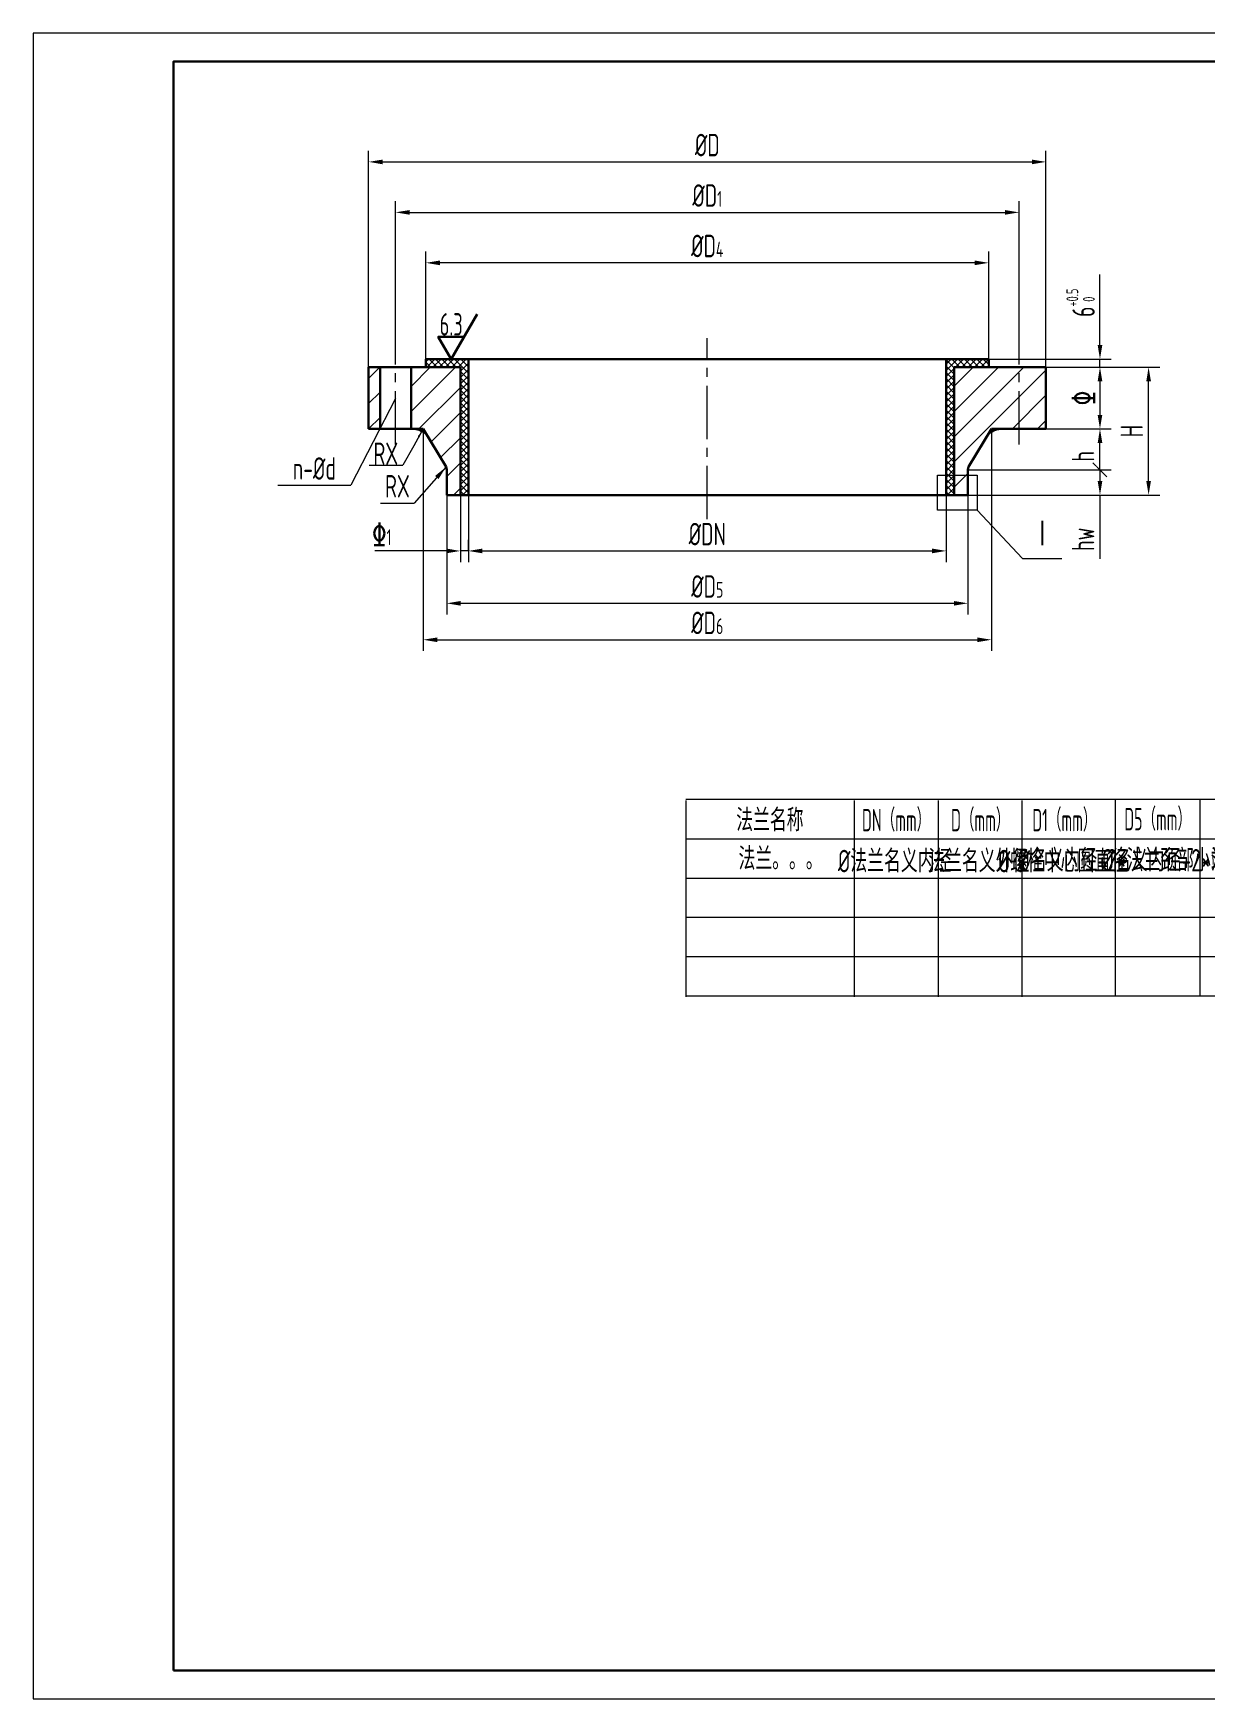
# Model space of a CAD drawing. Header units: millimetres. Extents: x 2484 to 2904, y 1420 to 1717.
# Drawn here: x 2483.9 to 2692.8, y 1419.9 to 1716.9 of the extents above; entities that cross this region are included whole.
import ezdxf
from ezdxf.enums import TextEntityAlignment as Align

# ---------------------------------------------------------------- set-up
doc = ezdxf.new("R2010")
doc.units = ezdxf.units.MM
doc.linetypes.add('CENTER2', pattern=[28.575, 19.05, -3.175, 3.175, -3.175])
doc.linetypes.add('PHANTOM2', pattern=[31.75, 15.875, -3.175, 3.175, -3.175, 3.175, -3.175])
for name, color, linetype, lineweight in [('1粗实线', 7, 'Continuous', 30), ('2细实线', 3, 'Continuous', 18), ('3中心线', 1, 'CENTER2', 18), ('5双点划线', 2, 'PHANTOM2', 20), ('6剖面线', 6, 'Continuous', 20), ('7文本', 2, 'Continuous', 18), ('8标注', 3, 'Continuous', 18), ('9图表', 4, 'Continuous', 18)]:
    doc.layers.add(name, color=color, linetype=linetype, lineweight=lineweight)
doc.styles.add('lanpec', font='bpec_e.shx', dxfattribs={"width": 0.75, "bigfont": 'hztxt.shx'})
doc.dimstyles.new('lanpec', dxfattribs={"dimtxt": 4, "dimasz": 2.5, "dimexe": 2, "dimexo": 0, "dimgap": 1, "dimtad": 1, "dimrnd": 0.01, "dimdsep": 46, "dimtxsty": 'lanpec', "dimcen": 0, "dimclrd": 256, "dimclre": 256, "dimclrt": 256, "dimadec": 1, "dimazin": 2, "dimtfac": 1, "dimtmove": 0, "dimatfit": 3, "dimfxl": 1, "dimtfill": 1, "dimlwd": -1, "dimlwe": -1, "dimarcsym": 1})
pattern_1 = [(45, (1114.2263, 1511.8102), (-0.561266, 0.561266), []), (135, (1114.2263, 1511.8102), (-0.561266, -0.561266), [])]

# ---------------------------------------------------------------- blocks, each defined once
blk = doc.blocks.new('A3-零部件图-LANPEC-AUTOPRINT')
at = {"layer": '1粗实线'}
blk.add_lwpolyline([(-395, 5), (-5, 5), (-5, 292), (-395, 292)], close=True, dxfattribs=at)
at = {"layer": '9图表'}
blk.add_lwpolyline([(-420, 0), (0, 0), (0, 297), (-420, 297)], close=True, dxfattribs=at)
blk = doc.blocks.new('*D12')
at = {"layer": '8标注', "transparency": 16777216}
for p, q in [((2664.46, 1657.36), (2684.76, 1657.36)), ((2682.76, 1637.06), (2682.76, 1654.86)), ((2650.54, 1634.56), (2684.76, 1634.56))]:
    blk.add_line(p, q, dxfattribs=at)
for points in [[(2682.35, 1654.86), (2683.18, 1654.86), (2682.76, 1657.36)], [(2682.35, 1637.06), (2683.18, 1637.06), (2682.76, 1634.56)]]:
    blk.add_solid(points, dxfattribs=at)
at = {"layer": 'Defpoints', "color": 0, "transparency": 16777216}
for p in [(2664.46, 1657.36), (2682.76, 1657.36), (2650.54, 1634.56)]:
    blk.add_point(p, dxfattribs=at)
at = {"layer": '8标注', "transparency": 16777216, "insert": (2679.76, 1645.96), "char_height": 4, "attachment_point": 5, "rotation": 90, "style": 'lanpec', "bg_fill": 3, "box_fill_scale": 1.1, "bg_fill_color": 256, "bg_fill_true_color": 13158600, "bg_fill_transparency": 0}
blk.add_mtext('H', dxfattribs=at)
blk = doc.blocks.new('*D13')
at = {"layer": '8标注', "transparency": 16777216}
for p, q in [((2553.9, 1658.8), (2553.9, 1677.97)), ((2651.76, 1675.97), (2556.4, 1675.97)), ((2654.26, 1658.8), (2654.26, 1677.97))]:
    blk.add_line(p, q, dxfattribs=at)
for points in [[(2556.4, 1676.38), (2556.4, 1675.55), (2553.9, 1675.97)], [(2651.76, 1676.38), (2651.76, 1675.55), (2654.26, 1675.97)]]:
    blk.add_solid(points, dxfattribs=at)
at = {"layer": 'Defpoints', "color": 0, "transparency": 16777216}
for p in [(2553.9, 1675.97), (2553.9, 1658.8), (2654.26, 1658.8)]:
    blk.add_point(p, dxfattribs=at)
at = {"layer": '8标注', "transparency": 16777216, "insert": (2604.08, 1678.97), "char_height": 4, "attachment_point": 5, "style": 'lanpec', "bg_fill": 3, "box_fill_scale": 1.1, "bg_fill_color": 256, "bg_fill_true_color": 13158600, "bg_fill_transparency": 0}
blk.add_mtext('%%CD{\\H0.7x;\\S^ 4;}', dxfattribs=at)
blk = doc.blocks.new('*D14')
at = {"layer": '8标注', "transparency": 16777216}
for p, q in [((2543.7, 1657.36), (2543.7, 1695.97)), ((2664.46, 1657.36), (2664.46, 1695.97)), ((2546.2, 1693.97), (2661.96, 1693.97))]:
    blk.add_line(p, q, dxfattribs=at)
for points in [[(2546.2, 1694.38), (2546.2, 1693.55), (2543.7, 1693.97)], [(2661.96, 1694.38), (2661.96, 1693.55), (2664.46, 1693.97)]]:
    blk.add_solid(points, dxfattribs=at)
at = {"layer": 'Defpoints', "color": 0, "transparency": 16777216}
for p in [(2664.46, 1693.97), (2543.7, 1657.36), (2664.46, 1657.36)]:
    blk.add_point(p, dxfattribs=at)
at = {"layer": '8标注', "transparency": 16777216, "insert": (2604.08, 1696.97), "char_height": 4, "attachment_point": 5, "style": 'lanpec', "bg_fill": 3, "box_fill_scale": 1.1, "bg_fill_color": 256, "bg_fill_true_color": 13158600, "bg_fill_transparency": 0}
blk.add_mtext('%%CD', dxfattribs=at)
blk = doc.blocks.new('*D15')
at = {"layer": '8标注', "transparency": 16777216}
for p, q in [((2548.5, 1659.99), (2548.5, 1686.97)), ((2659.66, 1659.57), (2659.66, 1686.97)), ((2551, 1684.97), (2657.16, 1684.97))]:
    blk.add_line(p, q, dxfattribs=at)
for points in [[(2551, 1685.38), (2551, 1684.55), (2548.5, 1684.97)], [(2657.16, 1685.38), (2657.16, 1684.55), (2659.66, 1684.97)]]:
    blk.add_solid(points, dxfattribs=at)
at = {"layer": 'Defpoints', "color": 0, "transparency": 16777216}
for p in [(2659.66, 1684.97), (2548.5, 1659.99), (2659.66, 1659.57)]:
    blk.add_point(p, dxfattribs=at)
at = {"layer": '8标注', "transparency": 16777216, "insert": (2604.08, 1687.97), "char_height": 4, "attachment_point": 5, "style": 'lanpec', "bg_fill": 3, "box_fill_scale": 1.1, "bg_fill_color": 256, "bg_fill_true_color": 13158600, "bg_fill_transparency": 0}
blk.add_mtext('%%CD{\\H0.7x;\\S^ 1;}', dxfattribs=at)
blk = doc.blocks.new('粗糙度')
at = {"layer": '1粗实线'}
blk.add_lwpolyline([(4.62, 8), (0, 0), (-2.31, 4), (2.31, 4)], dxfattribs=at)
at = {"layer": '7文本', "style": 'lanpec', "width": 0.7}
blk.add_attdef('Ra', text='', height=4, dxfattribs=at).set_placement((0, 4.2), align=Align.CENTER)
blk = doc.blocks.new('*D16')
at = {"layer": '8标注', "transparency": 16777216}
for p, q in [((2664.46, 1657.36), (2676.09, 1657.36)), ((2674.09, 1654.86), (2674.09, 1648.85)), ((2664.46, 1646.35), (2676.09, 1646.35))]:
    blk.add_line(p, q, dxfattribs=at)
for points in [[(2673.68, 1654.86), (2674.51, 1654.86), (2674.09, 1657.36)], [(2673.68, 1648.85), (2674.51, 1648.85), (2674.09, 1646.35)]]:
    blk.add_solid(points, dxfattribs=at)
at = {"layer": 'Defpoints', "color": 0, "transparency": 16777216}
for p in [(2664.46, 1657.36), (2664.46, 1646.35), (2674.09, 1646.35)]:
    blk.add_point(p, dxfattribs=at)
at = {"layer": '8标注', "transparency": 16777216, "insert": (2671.05, 1651.86), "char_height": 4, "attachment_point": 5, "rotation": 90, "style": 'lanpec', "bg_fill": 3, "box_fill_scale": 1.1, "bg_fill_color": 256, "bg_fill_true_color": 13158600, "bg_fill_transparency": 0}
blk.add_mtext('\x83', dxfattribs=at)
blk = doc.blocks.new('*D17')
at = {"layer": '8标注', "transparency": 16777216}
for p, q in [((2674.09, 1661.3), (2674.09, 1673.9)), ((2654.26, 1658.8), (2676.09, 1658.8)), ((2664.46, 1657.36), (2676.09, 1657.36)), ((2674.09, 1657.36), (2674.09, 1658.8)), ((2674.09, 1654.86), (2674.09, 1652.36))]:
    blk.add_line(p, q, dxfattribs=at)
for points in [[(2673.68, 1661.3), (2674.51, 1661.3), (2674.09, 1658.8)], [(2673.68, 1654.86), (2674.51, 1654.86), (2674.09, 1657.36)]]:
    blk.add_solid(points, dxfattribs=at)
at = {"layer": 'Defpoints', "color": 0, "transparency": 16777216}
for p in [(2654.26, 1658.8), (2664.46, 1657.36), (2674.09, 1658.8)]:
    blk.add_point(p, dxfattribs=at)
at = {"layer": '8标注', "transparency": 16777216, "insert": (2670.64, 1668.85), "char_height": 4, "attachment_point": 5, "rotation": 90, "style": 'lanpec', "bg_fill": 3, "box_fill_scale": 1.1, "bg_fill_color": 256, "bg_fill_true_color": 13158600, "bg_fill_transparency": 0}
blk.add_mtext('6{\\H0.525x;\\S+0.5^  0;}', dxfattribs=at)
blk = doc.blocks.new('*D18')
at = {"layer": '8标注', "transparency": 16777216}
for p, q in [((2561.5, 1634.56), (2561.5, 1622.59)), ((2646.66, 1634.56), (2646.66, 1622.59)), ((2564, 1624.59), (2644.16, 1624.59))]:
    blk.add_line(p, q, dxfattribs=at)
for points in [[(2564, 1625.01), (2564, 1624.17), (2561.5, 1624.59)], [(2644.16, 1625.01), (2644.16, 1624.17), (2646.66, 1624.59)]]:
    blk.add_solid(points, dxfattribs=at)
at = {"layer": 'Defpoints', "color": 0, "transparency": 16777216}
for p in [(2561.5, 1634.56), (2646.66, 1634.56), (2646.66, 1624.59)]:
    blk.add_point(p, dxfattribs=at)
at = {"layer": '8标注', "transparency": 16777216, "insert": (2604.08, 1627.59), "char_height": 4, "attachment_point": 5, "style": 'lanpec', "bg_fill": 3, "box_fill_scale": 1.1, "bg_fill_color": 256, "bg_fill_true_color": 13158600, "bg_fill_transparency": 0}
blk.add_mtext('%%CDN', dxfattribs=at)
blk = doc.blocks.new('*D19')
at = {"layer": '8标注', "transparency": 16777216}
for p, q in [((2560.06, 1637.42), (2560.06, 1622.59)), ((2557.56, 1624.59), (2544.81, 1624.59)), ((2561.5, 1624.59), (2560.06, 1624.59)), ((2561.5, 1624.59), (2561.5, 1626.59)), ((2564, 1624.59), (2566.5, 1624.59))]:
    blk.add_line(p, q, dxfattribs=at)
for points in [[(2557.56, 1625.01), (2557.56, 1624.17), (2560.06, 1624.59)], [(2564, 1625.01), (2564, 1624.17), (2561.5, 1624.59)]]:
    blk.add_solid(points, dxfattribs=at)
at = {"layer": 'Defpoints', "color": 0, "transparency": 16777216}
for p in [(2560.06, 1637.42), (2560.06, 1624.59), (2561.5, 1624.59)]:
    blk.add_point(p, dxfattribs=at)
at = {"layer": '8标注', "transparency": 16777216, "insert": (2546.06, 1627.64), "char_height": 4, "attachment_point": 5, "style": 'lanpec', "bg_fill": 3, "box_fill_scale": 1.1, "bg_fill_color": 256, "bg_fill_true_color": 13158600, "bg_fill_transparency": 0}
blk.add_mtext('\x83{\\H0.7x;\\S^ 1;}', dxfattribs=at)
blk = doc.blocks.new('*D20')
at = {"layer": '8标注', "transparency": 16777216}
for p, q in [((2553.43, 1646.35), (2553.43, 1606.75)), ((2654.74, 1646.35), (2654.74, 1606.75)), ((2555.93, 1608.75), (2652.24, 1608.75))]:
    blk.add_line(p, q, dxfattribs=at)
for points in [[(2555.93, 1609.16), (2555.93, 1608.33), (2553.43, 1608.75)], [(2652.24, 1609.16), (2652.24, 1608.33), (2654.74, 1608.75)]]:
    blk.add_solid(points, dxfattribs=at)
at = {"layer": 'Defpoints', "color": 0, "transparency": 16777216}
for p in [(2553.43, 1646.35), (2654.74, 1646.35), (2654.74, 1608.75)]:
    blk.add_point(p, dxfattribs=at)
at = {"layer": '8标注', "transparency": 16777216, "insert": (2604.08, 1611.75), "char_height": 4, "attachment_point": 5, "style": 'lanpec', "bg_fill": 3, "box_fill_scale": 1.1, "bg_fill_color": 256, "bg_fill_true_color": 13158600, "bg_fill_transparency": 0}
blk.add_mtext('%%CD{\\H0.7x;\\S^ 6;}', dxfattribs=at)
blk = doc.blocks.new('*D21')
at = {"layer": '8标注', "transparency": 16777216}
for p, q in [((2557.62, 1634.56), (2557.62, 1613.25)), ((2650.54, 1634.56), (2650.54, 1613.25)), ((2560.12, 1615.25), (2648.04, 1615.25))]:
    blk.add_line(p, q, dxfattribs=at)
for points in [[(2560.12, 1615.66), (2560.12, 1614.83), (2557.62, 1615.25)], [(2648.04, 1615.66), (2648.04, 1614.83), (2650.54, 1615.25)]]:
    blk.add_solid(points, dxfattribs=at)
at = {"layer": 'Defpoints', "color": 0, "transparency": 16777216}
for p in [(2557.62, 1634.56), (2650.54, 1634.56), (2650.54, 1615.25)]:
    blk.add_point(p, dxfattribs=at)
at = {"layer": '8标注', "transparency": 16777216, "insert": (2604.08, 1618.25), "char_height": 4, "attachment_point": 5, "style": 'lanpec', "bg_fill": 3, "box_fill_scale": 1.1, "bg_fill_color": 256, "bg_fill_true_color": 13158600, "bg_fill_transparency": 0}
blk.add_mtext('%%CD{\\H0.7x;\\S^ 5;}', dxfattribs=at)
blk = doc.blocks.new('_Oblique')
at = {"color": 0, "linetype": 'ByBlock', "lineweight": -2}
blk.add_line((-0.5, -0.5), (0.5, 0.5), dxfattribs=at)
blk = doc.blocks.new('*D22')
at = {"layer": '8标注', "transparency": 16777216}
for p, q in [((2664.46, 1646.35), (2676.09, 1646.35)), ((2674.09, 1639.06), (2674.09, 1643.85)), ((2650.54, 1639.06), (2676.09, 1639.06))]:
    blk.add_line(p, q, dxfattribs=at)
blk.add_solid([(2673.68, 1643.85), (2674.51, 1643.85), (2674.09, 1646.35)], dxfattribs=at)
at = {"layer": 'Defpoints', "color": 0, "transparency": 16777216}
for p in [(2664.46, 1646.35), (2674.09, 1646.35), (2650.54, 1639.06)]:
    blk.add_point(p, dxfattribs=at)
at = {"layer": '8标注', "transparency": 16777216, "xscale": 2.5, "yscale": 2.5, "zscale": 2.5, "rotation": 270}
blk.add_blockref('_Oblique', (2674.09, 1639.06), dxfattribs=at)
at = {"layer": '8标注', "transparency": 16777216, "insert": (2671.09, 1641.46), "char_height": 4, "attachment_point": 5, "rotation": 90, "style": 'lanpec', "bg_fill": 3, "box_fill_scale": 1.1, "bg_fill_color": 256, "bg_fill_true_color": 13158600, "bg_fill_transparency": 0}
blk.add_mtext('h', dxfattribs=at)
blk = doc.blocks.new('*D23')
at = {"layer": '8标注', "transparency": 16777216}
for p, q in [((2664.46, 1639.06), (2676.09, 1639.06)), ((2674.09, 1639.06), (2674.09, 1637.06)), ((2650.54, 1634.56), (2676.09, 1634.56)), ((2674.09, 1634.56), (2674.09, 1623.17))]:
    blk.add_line(p, q, dxfattribs=at)
blk.add_solid([(2673.68, 1637.06), (2674.51, 1637.06), (2674.09, 1634.56)], dxfattribs=at)
at = {"layer": 'Defpoints', "color": 0, "transparency": 16777216}
for p in [(2664.46, 1639.06), (2674.09, 1639.06), (2650.54, 1634.56)]:
    blk.add_point(p, dxfattribs=at)
at = {"layer": '8标注', "transparency": 16777216, "xscale": 2.5, "yscale": 2.5, "zscale": 2.5, "rotation": 90}
blk.add_blockref('_Oblique', (2674.09, 1639.06), dxfattribs=at)
at = {"layer": '8标注', "transparency": 16777216, "insert": (2671.09, 1626.67), "char_height": 4, "attachment_point": 5, "rotation": 90, "style": 'lanpec', "bg_fill": 3, "box_fill_scale": 1.1, "bg_fill_color": 256, "bg_fill_true_color": 13158600, "bg_fill_transparency": 0}
blk.add_mtext('hw', dxfattribs=at)

msp = doc.modelspace()

# ---------------------------------------------------------------- linework, layer by layer
at = {"layer": '1粗实线', "ltscale": 0.5}
for p, q in [((2553.428, 1646.354), (2543.705, 1646.354)), ((2557.516, 1639.573), (2553.428, 1646.354)), ((2557.625, 1634.557), (2557.625, 1639.063))]:
    msp.add_line(p, q, dxfattribs=at)
for centre, radius, start, end in [((2551.734, 1643.354), 3, 31.0837, 90), ((2556.375, 1639.063), 1.25, 0, 24.08949)]:
    msp.add_arc(centre, radius, start, end, dxfattribs=at)
at = {"layer": '2细实线', "ltscale": 0.5}
for p, q in [((2543.776, 1639.878), (2549.776, 1639.878)), ((2527.537, 1636.289), (2540.537, 1636.289)), ((2545.845, 1633.129), (2551.845, 1633.129)), ((2545.845, 1633.129), (2551.845, 1633.129))]:
    msp.add_line(p, q, dxfattribs=at)
at = {"layer": '8标注', "ltscale": 0.5}
for p, q in [((2548.505, 1651.779), (2540.537, 1636.289)), ((2660.29, 1623.25), (2652.188, 1631.864)), ((2660.29, 1623.25), (2667.29, 1623.25))]:
    msp.add_line(p, q, dxfattribs=at)
at = {"layer": '8标注'}
msp.add_line((2551.734, 1643.354), (2549.776, 1639.878), dxfattribs=at)
at = {"layer": '9图表', "color": 4, "ltscale": 0.5}
for p, q in [((2890.244, 1580.237), (2600.236, 1580.237)), ((2600.241, 1580.087), (2600.241, 1545.087)), ((2630.241, 1580.087), (2630.241, 1545.087)), ((2645.241, 1580.087), (2645.241, 1545.087)), ((2660.241, 1545.087), (2660.241, 1580.087)), ((2676.872, 1545.247), (2676.872, 1580.247)), ((2691.872, 1580.247), (2691.872, 1545.247)), ((2600.205, 1573.245), (2890.244, 1573.245)), ((2600.236, 1566.237), (2890.244, 1566.237)), ((2600.236, 1559.276), (2890.244, 1559.276)), ((2600.204, 1552.253), (2890.244, 1552.253)), ((2600.236, 1545.246), (2890.244, 1545.246))]:
    msp.add_line(p, q, dxfattribs=at)

# ---------------------------------------------------------------- block references
msp.add_blockref('A3-零部件图-LANPEC-AUTOPRINT', (2903.923, 1419.902))
msp.add_blockref('A3-零部件图-LANPEC-AUTOPRINT', (2903.923, 1419.902))

# ---------------------------------------------------------------- texts
at = {"layer": '7文本', "style": 'lanpec', "width": 0.75}
for s, height, p in [('RX', 4, (2546.776, 1639.925)), ('n-%%Cd', 4, (2534.037, 1637.289)), ('RX', 4, (2548.845, 1634.129)), ('RX', 4, (2548.845, 1634.129)), ('Ⅰ', 5, (2663.79, 1625.116))]:
    msp.add_text(s, height=height, dxfattribs=at).set_placement(p, align=Align.CENTER)
at = {"layer": '7文本', "color": 4, "style": 'lanpec'}
for s, width, p in [('法兰名称', 0.75, (2615.241, 1576.587)), ('DN（mm）', 0.6, (2637.741, 1576.587)), ('D（mm）', 0.6, (2652.741, 1576.587)), ('D1（mm）', 0.6, (2667.741, 1576.587)), ('D5（mm）', 0.6, (2684.372, 1576.747))]:
    msp.add_text(s, height=4, dxfattribs=dict(at, width=width)).set_placement(p, align=Align.MIDDLE_CENTER)
at = {"layer": '7文本', "style": 'lanpec', "width": 0.75}
for s, p in [('法兰。。。', (2617.148, 1569.704)), ('%%C法兰名义内径', (2637.483, 1569.281)), ('法兰名义外径', (2652.483, 1569.281)), ('%%C螺栓中心圆直径', (2667.483, 1569.281)), ('%%C名义内径+2*法兰颈部小端名义厚度', (2684.115, 1569.441)), ('%%C名义内径+2*法兰颈部大端名义厚度', (2699.115, 1569.441))]:
    msp.add_text(s, height=4, dxfattribs=at).set_placement(p, align=Align.MIDDLE_CENTER)

# ---------------------------------------------------------------- leaders
at = {"layer": '8标注'}
for points, override in [([(2553.209, 1645.967), (2551.734, 1643.354)], {"dimasz": 1.2, "dimgap": 1.75, "dimtad": 0}), ([(2557.516, 1639.573), (2551.845, 1633.129)], {"dimgap": 1.75, "dimtad": 0}), ([(2557.516, 1639.573), (2551.845, 1633.129)], {"dimgap": 1.75, "dimtad": 0})]:
    msp.add_leader(points, dimstyle='lanpec', override=override, dxfattribs=at)

# ---------------------------------------------------------------- next in the draw order: dimensions: what is measured, and where the dimension line sits
dim = msp.add_linear_dim(base=(2682.765, 1657.357), p1=(2650.543, 1634.557), p2=(2664.463, 1657.357), angle=270, text='H', dimstyle='lanpec', dxfattribs=at)
dim.commit()
dim.dimension.update_dxf_attribs({"geometry": '*D12', "text_midpoint": (2679.765, 1645.957)})

# ---------------------------------------------------------------- next in the draw order: linework, layer by layer
at = {"layer": '1粗实线', "ltscale": 0.5}
for p, q in [((2650.652, 1639.573), (2654.74, 1646.354)), ((2654.74, 1646.354), (2664.463, 1646.354)), ((2650.543, 1634.557), (2650.543, 1639.063)), ((2650.543, 1634.557), (2557.625, 1634.557))]:
    msp.add_line(p, q, dxfattribs=at)
for centre, radius, start, end in [((2656.435, 1643.354), 3, 90, 148.9163), ((2651.793, 1639.063), 1.25, 155.91051, 180)]:
    msp.add_arc(centre, radius, start, end, dxfattribs=at)
at = {"layer": '5双点划线', "ltscale": 0.5}
msp.add_lwpolyline([(2652.188, 1631.864), (2645.146, 1631.864), (2645.146, 1638.081), (2652.188, 1638.081)], close=True, dxfattribs=at)

# ---------------------------------------------------------------- next in the draw order: dimensions: what is measured, and where the dimension line sits
at = {"layer": '8标注'}
dim = msp.add_linear_dim(base=(2553.905, 1675.965), p1=(2654.263, 1658.797), p2=(2553.905, 1658.797), text='%%CD{\\H0.7x;\\S^ 4;}', dimstyle='lanpec', dxfattribs=at)
dim.commit()
dim.dimension.update_dxf_attribs({"geometry": '*D13', "text_midpoint": (2604.084, 1678.965)})

# ---------------------------------------------------------------- next in the draw order: dimensions: what is measured, and where the dimension line sits
dim = msp.add_linear_dim(base=(2664.463, 1693.965), p1=(2543.705, 1657.357), p2=(2664.463, 1657.357), text='%%CD', dimstyle='lanpec', dxfattribs=at)
dim.commit()
dim.dimension.update_dxf_attribs({"geometry": '*D14', "text_midpoint": (2604.084, 1696.965)})

# ---------------------------------------------------------------- next in the draw order: hatches: boundary and pattern name
at = {"layer": '6剖面线'}
h = msp.add_hatch(dxfattribs=at)
h.set_pattern_fill('ANSI31', color=256, style=0)
h.set_pattern_definition([(45, (2555.3826, 1653.5545), (-2.24506, 2.24506), [])])
h.paths.add_polyline_path([(2560.065, 1657.357), (2551.265, 1657.357), (2551.265, 1646.354), (2553.428, 1646.354), (2557.516, 1639.573, -0.1054991), (2557.625, 1639.063), (2557.625, 1634.557), (2560.065, 1634.557)])
h.paths.add_polyline_path([(2543.705, 1646.354), (2545.745, 1646.354), (2545.745, 1657.357), (2543.705, 1657.357)])
h = msp.add_hatch(dxfattribs=at)
h.set_pattern_fill('ANSI31', color=256, style=0)
h.set_pattern_definition([(45, (2649.909, 1651.2638), (-2.24506, 2.24506), [])])
h.paths.add_polyline_path([(2659.663, 1657.357), (2648.103, 1657.357), (2648.103, 1634.557), (2650.543, 1634.557), (2650.543, 1639.063, -0.1054991), (2650.652, 1639.573), (2654.74, 1646.354), (2659.663, 1646.354)])
h.paths.add_polyline_path([(2664.463, 1657.357), (2659.663, 1657.357), (2659.663, 1646.354), (2664.463, 1646.354)])

# ---------------------------------------------------------------- next in the draw order: linework, layer by layer
at = {"layer": '1粗实线', "ltscale": 0.5}
for p, q in [((2543.705, 1646.354), (2543.705, 1657.357)), ((2543.705, 1657.357), (2560.065, 1657.357)), ((2545.745, 1657.357), (2545.745, 1646.354)), ((2551.265, 1657.357), (2551.265, 1646.354)), ((2560.065, 1634.557), (2560.065, 1657.357)), ((2664.463, 1657.357), (2648.103, 1657.357)), ((2648.103, 1634.557), (2648.103, 1657.357)), ((2664.463, 1646.354), (2664.463, 1657.357))]:
    msp.add_line(p, q, dxfattribs=at)

# ---------------------------------------------------------------- next in the draw order: dimensions: what is measured, and where the dimension line sits
at = {"layer": '8标注'}
dim = msp.add_linear_dim(base=(2659.663, 1684.965), p1=(2548.505, 1659.993), p2=(2659.663, 1659.571), text='%%CD{\\H0.7x;\\S^ 1;}', dimstyle='lanpec', dxfattribs=at)
dim.commit()
dim.dimension.update_dxf_attribs({"geometry": '*D15', "text_midpoint": (2604.084, 1687.965)})

# ---------------------------------------------------------------- next in the draw order: hatches: boundary and pattern name
at = {"layer": '6剖面线'}
h = msp.add_hatch(dxfattribs=at)
h.set_pattern_fill('ANSI37', color=256, scale=0.25, style=0)
h.set_pattern_definition(pattern_1)
h.paths.add_polyline_path([(2561.505, 1658.797), (2553.905, 1658.797), (2553.905, 1657.357), (2560.065, 1657.357), (2560.065, 1634.557), (2561.505, 1634.557)])
h = msp.add_hatch(dxfattribs=at)
h.set_pattern_fill('ANSI37', color=256, scale=0.25, style=0)
h.set_pattern_definition(pattern_1)
h.paths.add_polyline_path([(2648.103, 1657.357), (2654.263, 1657.357), (2654.263, 1658.797), (2646.663, 1658.797), (2646.663, 1634.557), (2648.103, 1634.557)])

# ---------------------------------------------------------------- next in the draw order: linework, layer by layer
at = {"layer": '1粗实线', "ltscale": 0.5}
for p, q in [((2553.905, 1658.797), (2654.263, 1658.797)), ((2553.905, 1658.797), (2553.905, 1657.357)), ((2561.505, 1634.557), (2561.505, 1658.797)), ((2646.663, 1634.557), (2646.663, 1658.797)), ((2654.263, 1658.797), (2654.263, 1657.357))]:
    msp.add_line(p, q, dxfattribs=at)
at = {"layer": '3中心线', "ltscale": 0.5}
for p, q in [((2604.084, 1630.249), (2604.084, 1662.546)), ((2548.505, 1643.565), (2548.505, 1659.993)), ((2659.663, 1643.565), (2659.663, 1659.993))]:
    msp.add_line(p, q, dxfattribs=at)

# ---------------------------------------------------------------- next in the draw order: block references
at = {"layer": '8标注'}
msp.add_blockref('粗糙度', (2558.419, 1658.797), dxfattribs=at).add_auto_attribs({'Ra': '6.3'})

# ---------------------------------------------------------------- next in the draw order: dimensions: what is measured, and where the dimension line sits
dim = msp.add_linear_dim(base=(2674.094, 1646.354), p1=(2664.463, 1657.357), p2=(2664.463, 1646.354), angle=90, text='\x83', dimstyle='lanpec', dxfattribs=at)
dim.commit()
dim.dimension.update_dxf_attribs({"geometry": '*D16', "text_midpoint": (2671.05, 1651.856)})

# ---------------------------------------------------------------- next in the draw order: dimensions: what is measured, and where the dimension line sits
dim = msp.add_linear_dim(base=(2674.094, 1658.797), p1=(2664.463, 1657.357), p2=(2654.263, 1658.797), angle=270, text='6{\\H0.525x;\\S+0.5^  0;}', dimstyle='lanpec', dxfattribs=at)
dim.commit()
dim.dimension.update_dxf_attribs({"geometry": '*D17', "text_midpoint": (2674.094, 1668.85), "dimtype": 160})
dim = msp.add_linear_dim(base=(2646.663, 1624.591), p1=(2561.505, 1634.557), p2=(2646.663, 1634.557), text='%%CDN', dimstyle='lanpec', dxfattribs=at)
dim.commit()
dim.dimension.update_dxf_attribs({"geometry": '*D18', "text_midpoint": (2604.084, 1627.591)})

# ---------------------------------------------------------------- next in the draw order: dimensions: what is measured, and where the dimension line sits
dim = msp.add_linear_dim(base=(2560.065, 1624.591), p1=(2561.505, 1624.591), p2=(2560.065, 1637.425), text='\x83{\\H0.7x;\\S^ 1;}', dimstyle='lanpec', dxfattribs=at)
dim.commit()
dim.dimension.update_dxf_attribs({"geometry": '*D19', "text_midpoint": (2546.065, 1624.591), "dimtype": 160})

# ---------------------------------------------------------------- next in the draw order: dimensions: what is measured, and where the dimension line sits
dim = msp.add_linear_dim(base=(2654.74, 1608.746), p1=(2553.428, 1646.354), p2=(2654.74, 1646.354), text='%%CD{\\H0.7x;\\S^ 6;}', dimstyle='lanpec', dxfattribs=at)
dim.commit()
dim.dimension.update_dxf_attribs({"geometry": '*D20', "text_midpoint": (2604.084, 1611.746)})

# ---------------------------------------------------------------- next in the draw order: dimensions: what is measured, and where the dimension line sits
at = {"layer": '8标注', "color": 1}
dim = msp.add_linear_dim(base=(2674.094, 1646.354), p1=(2650.543, 1639.063), p2=(2664.463, 1646.354), angle=270, text='h', dimstyle='lanpec', override={"dimblk1": 'Oblique', "dimsah": 1}, dxfattribs=at)
dim.commit()
dim.dimension.update_dxf_attribs({"geometry": '*D22', "text_midpoint": (2671.094, 1641.459)})
at = {"layer": '8标注'}
dim = msp.add_linear_dim(base=(2650.543, 1615.247), p1=(2557.625, 1634.557), p2=(2650.543, 1634.557), text='%%CD{\\H0.7x;\\S^ 5;}', dimstyle='lanpec', dxfattribs=at)
dim.commit()
dim.dimension.update_dxf_attribs({"geometry": '*D21', "text_midpoint": (2604.084, 1618.247)})

# ---------------------------------------------------------------- next in the draw order: dimensions: what is measured, and where the dimension line sits
at = {"layer": '8标注', "color": 1}
dim = msp.add_linear_dim(base=(2674.094, 1639.063), p1=(2650.543, 1634.557), p2=(2664.463, 1639.063), angle=270, text='hw', dimstyle='lanpec', override={"dimblk2": 'Oblique', "dimsah": 1}, dxfattribs=at)
dim.commit()
dim.dimension.update_dxf_attribs({"geometry": '*D23', "text_midpoint": (2674.094, 1626.668), "dimtype": 160})

doc.saveas('drawing.dxf')
